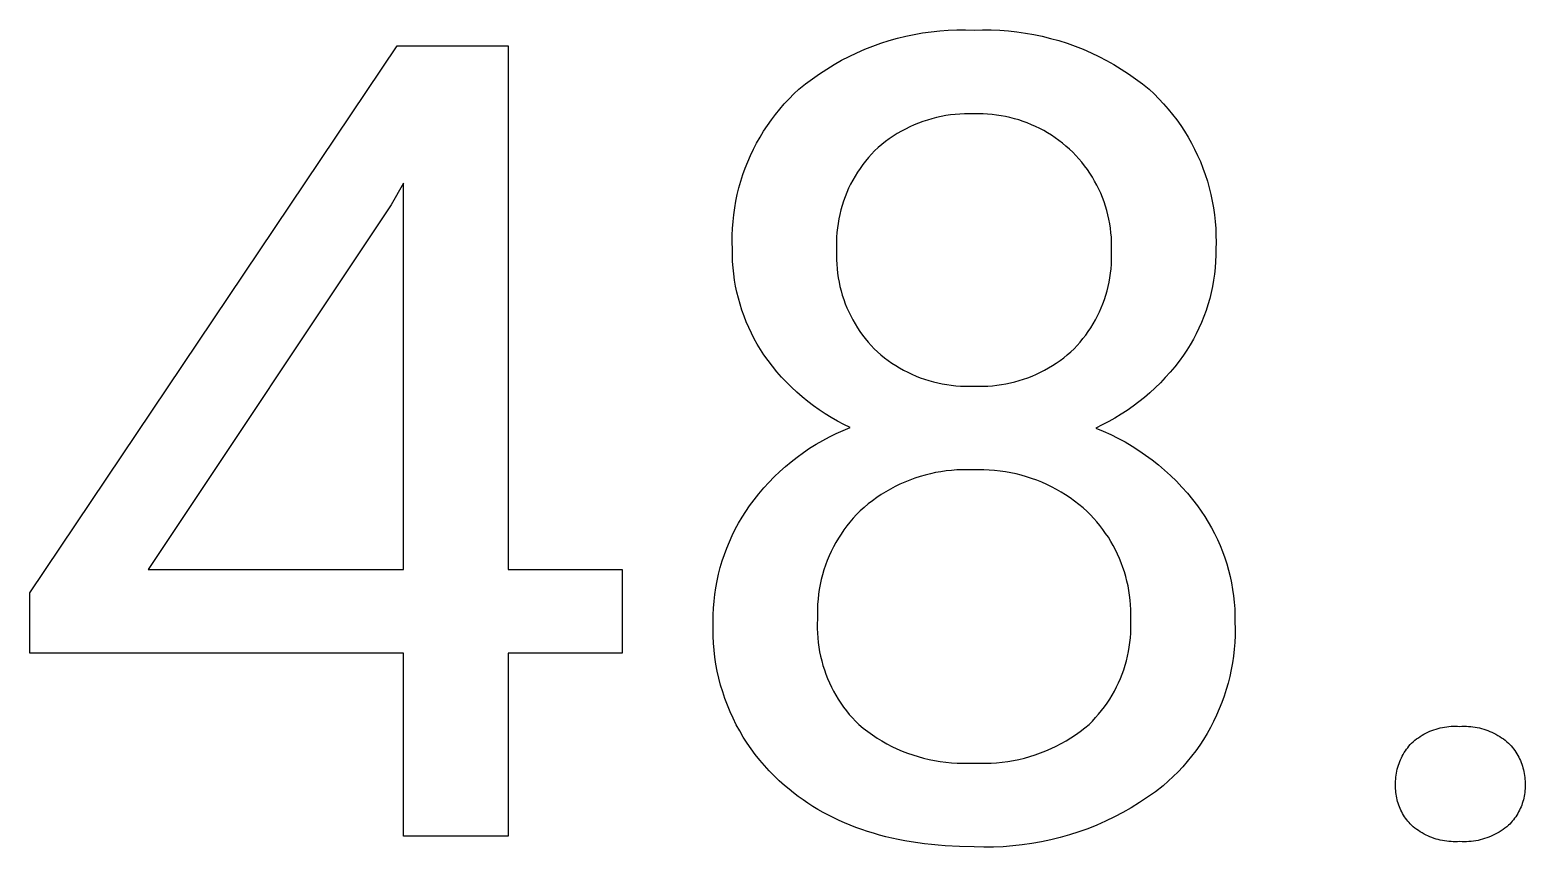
# Model space of a CAD drawing. Header units: millimetres. Extents: x -1480 to 5249, y -840 to 3860.
# Drawn here: x 3545.4 to 3617.6, y -545.5 to -506 of the extents above; entities that cross this region are included whole.
import ezdxf

# ---------------------------------------------------------------- set-up
doc = ezdxf.new("R2010")
doc.units = ezdxf.units.MM
doc.header["$MEASUREMENT"] = 0
doc.layers.add('Domyslna', color=7, linetype='Continuous', true_color=0x000000)

msp = doc.modelspace()

# ---------------------------------------------------------------- linework, layer by layer
at = {"layer": 'Domyslna'}
for p, q in [((3589.782, -506.065), (3590.197, -506.05)), ((3590.197, -506.05), (3590.612, -506.048)), ((3590.612, -506.048), (3591.028, -506.061)), ((3591.028, -506.061), (3591.442, -506.049)), ((3591.442, -506.049), (3591.857, -506.051)), ((3591.857, -506.051), (3592.271, -506.067)), ((3586.139, -506.829), (3586.53, -506.69)), ((3586.53, -506.69), (3586.925, -506.564)), ((3586.925, -506.564), (3587.325, -506.451)), ((3587.325, -506.451), (3587.728, -506.353)), ((3587.728, -506.353), (3588.135, -506.267)), ((3588.135, -506.267), (3588.544, -506.196)), ((3588.544, -506.196), (3588.955, -506.138)), ((3588.955, -506.138), (3589.368, -506.095)), ((3589.368, -506.095), (3589.782, -506.065)), ((3592.271, -506.067), (3592.685, -506.097)), ((3592.685, -506.097), (3593.097, -506.141)), ((3593.097, -506.141), (3593.508, -506.198)), ((3593.508, -506.198), (3593.917, -506.27)), ((3593.917, -506.27), (3594.322, -506.355)), ((3594.322, -506.355), (3594.725, -506.455)), ((3594.725, -506.455), (3595.124, -506.567)), ((3595.124, -506.567), (3595.519, -506.693)), ((3595.519, -506.693), (3595.91, -506.832)), ((3545.441, -533.206), (3563.178, -506.819)), ((3563.178, -506.819), (3568.536, -506.819)), ((3568.536, -506.819), (3568.536, -532.081)), ((3584.628, -507.516), (3584.996, -507.326)), ((3584.996, -507.326), (3585.371, -507.147)), ((3585.371, -507.147), (3585.752, -506.982)), ((3585.752, -506.982), (3586.139, -506.829)), ((3595.91, -506.832), (3596.296, -506.985)), ((3596.296, -506.985), (3596.676, -507.15)), ((3596.676, -507.15), (3597.051, -507.328)), ((3597.051, -507.328), (3597.419, -507.519)), ((3583.223, -508.401), (3583.563, -508.162)), ((3583.563, -508.162), (3583.911, -507.935)), ((3583.911, -507.935), (3584.266, -507.72)), ((3584.266, -507.72), (3584.628, -507.516)), ((3597.419, -507.519), (3597.781, -507.722)), ((3597.781, -507.722), (3598.135, -507.937)), ((3598.135, -507.937), (3598.483, -508.164)), ((3598.483, -508.164), (3598.822, -508.402)), ((3582.327, -509.14), (3582.569, -508.913)), ((3582.569, -508.913), (3582.892, -508.651)), ((3582.892, -508.651), (3583.223, -508.401)), ((3598.822, -508.402), (3599.153, -508.652)), ((3599.153, -508.652), (3599.475, -508.913)), ((3599.475, -508.913), (3599.719, -509.139)), ((3581.649, -509.868), (3581.866, -509.617)), ((3581.866, -509.617), (3582.093, -509.375)), ((3582.093, -509.375), (3582.327, -509.14)), ((3599.719, -509.139), (3599.954, -509.374)), ((3599.954, -509.374), (3600.181, -509.616)), ((3600.181, -509.616), (3600.4, -509.866)), ((3581.047, -510.661), (3581.239, -510.39)), ((3581.239, -510.39), (3581.439, -510.125)), ((3581.439, -510.125), (3581.649, -509.868)), ((3588.992, -510.333), (3588.773, -510.397)), ((3589.214, -510.276), (3588.992, -510.333)), ((3589.437, -510.227), (3589.214, -510.276)), ((3589.662, -510.186), (3589.437, -510.227)), ((3589.888, -510.153), (3589.662, -510.186)), ((3590.115, -510.127), (3589.888, -510.153)), ((3590.342, -510.109), (3590.115, -510.127)), ((3590.571, -510.099), (3590.342, -510.109)), ((3590.799, -510.097), (3590.571, -510.099)), ((3591.028, -510.103), (3590.799, -510.097)), ((3591.246, -510.099), (3591.028, -510.103)), ((3591.465, -510.103), (3591.246, -510.099)), ((3591.683, -510.114), (3591.465, -510.103)), ((3591.901, -510.132), (3591.683, -510.114)), ((3592.118, -510.158), (3591.901, -510.132)), ((3592.334, -510.191), (3592.118, -510.158)), ((3592.549, -510.231), (3592.334, -510.191)), ((3592.762, -510.278), (3592.549, -510.231)), ((3592.974, -510.333), (3592.762, -510.278)), ((3593.184, -510.394), (3592.974, -510.333)), ((3593.391, -510.463), (3593.184, -510.394)), ((3600.4, -509.866), (3600.61, -510.123)), ((3600.61, -510.123), (3600.811, -510.387)), ((3600.811, -510.387), (3601.003, -510.658)), ((3580.693, -511.222), (3580.865, -510.938)), ((3580.865, -510.938), (3581.047, -510.661)), ((3587.318, -511.053), (3587.125, -511.175)), ((3587.516, -510.938), (3587.318, -511.053)), ((3587.717, -510.83), (3587.516, -510.938)), ((3587.922, -510.729), (3587.717, -510.83)), ((3588.13, -510.635), (3587.922, -510.729)), ((3588.342, -510.548), (3588.13, -510.635)), ((3588.556, -510.469), (3588.342, -510.548)), ((3588.773, -510.397), (3588.556, -510.469)), ((3593.596, -510.538), (3593.391, -510.463)), ((3593.799, -510.621), (3593.596, -510.538)), ((3593.999, -510.71), (3593.799, -510.621)), ((3594.195, -510.806), (3593.999, -510.71)), ((3594.388, -510.908), (3594.195, -510.806)), ((3594.578, -511.017), (3594.388, -510.908)), ((3594.764, -511.132), (3594.578, -511.017)), ((3601.003, -510.658), (3601.186, -510.936)), ((3601.186, -510.936), (3601.359, -511.219)), ((3580.234, -512.105), (3580.377, -511.805)), ((3580.377, -511.805), (3580.53, -511.511)), ((3580.53, -511.511), (3580.693, -511.222)), ((3586.397, -511.726), (3586.227, -511.879)), ((3586.572, -511.579), (3586.397, -511.726)), ((3586.751, -511.438), (3586.572, -511.579)), ((3586.936, -511.303), (3586.751, -511.438)), ((3587.125, -511.175), (3586.936, -511.303)), ((3594.946, -511.253), (3594.764, -511.132)), ((3595.123, -511.38), (3594.946, -511.253)), ((3595.297, -511.513), (3595.123, -511.38)), ((3595.466, -511.652), (3595.297, -511.513)), ((3595.63, -511.796), (3595.466, -511.652)), ((3595.789, -511.946), (3595.63, -511.796)), ((3601.359, -511.219), (3601.523, -511.508)), ((3601.523, -511.508), (3601.677, -511.802)), ((3601.677, -511.802), (3601.82, -512.102)), ((3579.979, -512.717), (3580.101, -512.409)), ((3580.101, -512.409), (3580.234, -512.105)), ((3585.65, -512.551), (3585.521, -512.731)), ((3585.786, -512.376), (3585.65, -512.551)), ((3585.927, -512.205), (3585.786, -512.376)), ((3586.074, -512.04), (3585.927, -512.205)), ((3586.227, -511.879), (3586.074, -512.04)), ((3595.942, -512.104), (3595.789, -511.946)), ((3596.089, -512.266), (3595.942, -512.104)), ((3596.231, -512.434), (3596.089, -512.266)), ((3596.367, -512.606), (3596.231, -512.434)), ((3601.82, -512.102), (3601.954, -512.406)), ((3601.954, -512.406), (3602.077, -512.715)), ((3579.766, -513.346), (3579.867, -513.03)), ((3579.867, -513.03), (3579.979, -512.717)), ((3585.281, -513.104), (3585.171, -513.297)), ((3585.398, -512.916), (3585.281, -513.104)), ((3585.521, -512.731), (3585.398, -512.916)), ((3596.497, -512.783), (3596.367, -512.606)), ((3596.62, -512.965), (3596.497, -512.783)), ((3596.738, -513.15), (3596.62, -512.965)), ((3596.848, -513.34), (3596.738, -513.15)), ((3602.077, -512.715), (3602.189, -513.027)), ((3602.189, -513.027), (3602.291, -513.343)), ((3563.477, -513.446), (3562.876, -514.488)), ((3563.477, -532.081), (3563.477, -513.446)), ((3579.527, -514.312), (3579.596, -513.987)), ((3579.596, -513.987), (3579.675, -513.665)), ((3579.675, -513.665), (3579.766, -513.346)), ((3584.882, -513.895), (3584.8, -514.101)), ((3584.972, -513.693), (3584.882, -513.895)), ((3585.068, -513.493), (3584.972, -513.693)), ((3585.171, -513.297), (3585.068, -513.493)), ((3596.953, -513.533), (3596.848, -513.34)), ((3597.05, -513.729), (3596.953, -513.533)), ((3597.141, -513.929), (3597.05, -513.729)), ((3597.225, -514.132), (3597.141, -513.929)), ((3602.291, -513.343), (3602.382, -513.663)), ((3602.382, -513.663), (3602.461, -513.985)), ((3602.461, -513.985), (3602.53, -514.31)), ((3562.876, -514.488), (3551.154, -532.081)), ((3579.423, -514.967), (3579.47, -514.639)), ((3579.47, -514.639), (3579.527, -514.312)), ((3584.657, -514.521), (3584.596, -514.734)), ((3584.725, -514.31), (3584.657, -514.521)), ((3584.8, -514.101), (3584.725, -514.31)), ((3597.302, -514.338), (3597.225, -514.132)), ((3597.372, -514.546), (3597.302, -514.338)), ((3597.435, -514.756), (3597.372, -514.546)), ((3602.53, -514.31), (3602.588, -514.637)), ((3602.588, -514.637), (3602.635, -514.966)), ((3579.364, -515.628), (3579.388, -515.297)), ((3579.388, -515.297), (3579.423, -514.967)), ((3584.459, -515.385), (3584.429, -515.604)), ((3584.497, -515.166), (3584.459, -515.385)), ((3584.543, -514.949), (3584.497, -515.166)), ((3584.596, -514.734), (3584.543, -514.949)), ((3597.49, -514.969), (3597.435, -514.756)), ((3597.538, -515.183), (3597.49, -514.969)), ((3597.578, -515.399), (3597.538, -515.183)), ((3597.612, -515.615), (3597.578, -515.399)), ((3602.635, -514.966), (3602.671, -515.296)), ((3602.671, -515.296), (3602.695, -515.628)), ((3579.349, -516.292), (3579.351, -515.96)), ((3579.351, -515.96), (3579.364, -515.628)), ((3584.39, -516.046), (3584.383, -516.267)), ((3584.406, -515.825), (3584.39, -516.046)), ((3584.429, -515.604), (3584.406, -515.825)), ((3597.637, -515.833), (3597.612, -515.615)), ((3597.656, -516.052), (3597.637, -515.833)), ((3597.666, -516.271), (3597.656, -516.052)), ((3602.695, -515.628), (3602.708, -515.959)), ((3602.708, -515.959), (3602.71, -516.292)), ((3579.359, -516.624), (3579.349, -516.292)), ((3579.36, -516.924), (3579.359, -516.624)), ((3584.383, -516.267), (3584.383, -516.489)), ((3584.383, -516.489), (3584.39, -516.71)), ((3584.39, -516.71), (3584.385, -516.927)), ((3597.665, -516.71), (3597.669, -516.491)), ((3597.67, -516.927), (3597.665, -516.71)), ((3597.669, -516.491), (3597.666, -516.271)), ((3602.7, -516.624), (3602.699, -516.926)), ((3602.71, -516.292), (3602.7, -516.624)), ((3579.371, -517.224), (3579.36, -516.924)), ((3579.392, -517.523), (3579.371, -517.224)), ((3579.423, -517.822), (3579.392, -517.523)), ((3584.385, -516.927), (3584.387, -517.144)), ((3584.387, -517.144), (3584.396, -517.36)), ((3584.396, -517.36), (3584.413, -517.577)), ((3584.413, -517.577), (3584.437, -517.792)), ((3597.619, -517.792), (3597.642, -517.576)), ((3597.642, -517.576), (3597.659, -517.36)), ((3597.659, -517.36), (3597.668, -517.144)), ((3597.668, -517.144), (3597.67, -516.927)), ((3602.667, -517.53), (3602.634, -517.831)), ((3602.688, -517.228), (3602.667, -517.53)), ((3602.699, -516.926), (3602.688, -517.228)), ((3579.464, -518.119), (3579.423, -517.822)), ((3579.515, -518.415), (3579.464, -518.119)), ((3584.437, -517.792), (3584.468, -518.007)), ((3584.468, -518.007), (3584.507, -518.22)), ((3584.507, -518.22), (3584.552, -518.432)), ((3597.503, -518.431), (3597.549, -518.22)), ((3597.549, -518.22), (3597.587, -518.006)), ((3597.587, -518.006), (3597.619, -517.792)), ((3602.592, -518.13), (3602.539, -518.428)), ((3602.634, -517.831), (3602.592, -518.13)), ((3579.577, -518.709), (3579.515, -518.415)), ((3579.648, -519), (3579.577, -518.709)), ((3579.729, -519.289), (3579.648, -519)), ((3584.552, -518.432), (3584.605, -518.642)), ((3584.605, -518.642), (3584.665, -518.85)), ((3584.665, -518.85), (3584.733, -519.056)), ((3584.733, -519.056), (3584.807, -519.26)), ((3597.249, -519.26), (3597.323, -519.056)), ((3597.323, -519.056), (3597.39, -518.85)), ((3597.39, -518.85), (3597.45, -518.642)), ((3597.45, -518.642), (3597.503, -518.431)), ((3602.403, -519.017), (3602.32, -519.308)), ((3602.476, -518.724), (3602.403, -519.017)), ((3602.539, -518.428), (3602.476, -518.724)), ((3579.82, -519.575), (3579.729, -519.289)), ((3579.92, -519.858), (3579.82, -519.575)), ((3584.807, -519.26), (3584.888, -519.461)), ((3584.888, -519.461), (3584.976, -519.659)), ((3584.976, -519.659), (3585.07, -519.854)), ((3596.986, -519.854), (3597.08, -519.659)), ((3597.08, -519.659), (3597.168, -519.461)), ((3597.168, -519.461), (3597.249, -519.26)), ((3602.226, -519.596), (3602.123, -519.88)), ((3602.32, -519.308), (3602.226, -519.596)), ((3580.03, -520.138), (3579.92, -519.858)), ((3580.149, -520.413), (3580.03, -520.138)), ((3580.278, -520.684), (3580.149, -520.413)), ((3585.07, -519.854), (3585.171, -520.046)), ((3585.171, -520.046), (3585.279, -520.234)), ((3585.279, -520.234), (3585.392, -520.419)), ((3585.392, -520.419), (3585.512, -520.599)), ((3596.544, -520.599), (3596.664, -520.419)), ((3596.664, -520.419), (3596.778, -520.234)), ((3596.778, -520.234), (3596.885, -520.046)), ((3596.885, -520.046), (3596.986, -519.854)), ((3601.887, -520.437), (3601.755, -520.709)), ((3602.01, -520.161), (3601.887, -520.437)), ((3602.123, -519.88), (3602.01, -520.161)), ((3580.415, -520.951), (3580.278, -520.684)), ((3580.562, -521.213), (3580.415, -520.951)), ((3580.717, -521.47), (3580.562, -521.213)), ((3585.512, -520.599), (3585.639, -520.776)), ((3585.639, -520.776), (3585.771, -520.948)), ((3585.771, -520.948), (3585.908, -521.115)), ((3585.908, -521.115), (3586.052, -521.278)), ((3596.005, -521.278), (3596.148, -521.115)), ((3596.148, -521.115), (3596.286, -520.948)), ((3596.286, -520.948), (3596.418, -520.776)), ((3596.418, -520.776), (3596.544, -520.599)), ((3601.614, -520.977), (3601.463, -521.239)), ((3601.755, -520.709), (3601.614, -520.977)), ((3580.881, -521.721), (3580.717, -521.47)), ((3581.081, -522.002), (3580.881, -521.721)), ((3586.052, -521.278), (3586.201, -521.435)), ((3586.201, -521.435), (3586.363, -521.585)), ((3586.363, -521.585), (3586.53, -521.729)), ((3586.53, -521.729), (3586.702, -521.868)), ((3586.702, -521.868), (3586.878, -522)), ((3595.179, -522), (3595.356, -521.868)), ((3595.356, -521.868), (3595.527, -521.729)), ((3595.527, -521.729), (3595.694, -521.585)), ((3595.694, -521.585), (3595.856, -521.435)), ((3595.856, -521.435), (3596.005, -521.278)), ((3601.135, -521.747), (3600.93, -522.028)), ((3601.303, -521.496), (3601.135, -521.747)), ((3601.463, -521.239), (3601.303, -521.496)), ((3581.29, -522.276), (3581.081, -522.002)), ((3581.509, -522.542), (3581.29, -522.276)), ((3581.735, -522.801), (3581.509, -522.542)), ((3586.878, -522), (3587.059, -522.127)), ((3587.059, -522.127), (3587.244, -522.247)), ((3587.244, -522.247), (3587.433, -522.361)), ((3587.433, -522.361), (3587.626, -522.469)), ((3587.626, -522.469), (3587.822, -522.57)), ((3587.822, -522.57), (3588.022, -522.665)), ((3588.022, -522.665), (3588.224, -522.752)), ((3593.834, -522.752), (3594.036, -522.665)), ((3594.036, -522.665), (3594.236, -522.57)), ((3594.236, -522.57), (3594.432, -522.469)), ((3594.432, -522.469), (3594.625, -522.362)), ((3594.625, -522.362), (3594.813, -522.247)), ((3594.813, -522.247), (3594.998, -522.127)), ((3594.998, -522.127), (3595.179, -522)), ((3600.492, -522.568), (3600.261, -522.827)), ((3600.716, -522.302), (3600.492, -522.568)), ((3600.93, -522.028), (3600.716, -522.302)), ((3581.971, -523.053), (3581.735, -522.801)), ((3582.215, -523.296), (3581.971, -523.053)), ((3582.467, -523.531), (3582.215, -523.296)), ((3588.224, -522.752), (3588.43, -522.833)), ((3588.43, -522.833), (3588.638, -522.907)), ((3588.638, -522.907), (3588.848, -522.973)), ((3588.848, -522.973), (3589.061, -523.033)), ((3589.061, -523.033), (3589.275, -523.085)), ((3589.275, -523.085), (3589.492, -523.13)), ((3589.492, -523.13), (3589.709, -523.168)), ((3589.709, -523.168), (3589.928, -523.198)), ((3589.928, -523.198), (3590.147, -523.221)), ((3590.147, -523.221), (3590.368, -523.237)), ((3590.368, -523.237), (3590.588, -523.245)), ((3590.588, -523.245), (3590.809, -523.246)), ((3590.809, -523.246), (3591.03, -523.239)), ((3591.03, -523.239), (3591.25, -523.246)), ((3591.25, -523.246), (3591.471, -523.245)), ((3591.471, -523.245), (3591.691, -523.237)), ((3591.691, -523.237), (3591.912, -523.222)), ((3591.912, -523.222), (3592.131, -523.199)), ((3592.131, -523.199), (3592.35, -523.168)), ((3592.35, -523.168), (3592.567, -523.13)), ((3592.567, -523.13), (3592.783, -523.085)), ((3592.783, -523.085), (3592.997, -523.033)), ((3592.997, -523.033), (3593.21, -522.974)), ((3593.21, -522.974), (3593.42, -522.907)), ((3593.42, -522.907), (3593.628, -522.833)), ((3593.628, -522.833), (3593.834, -522.752)), ((3599.772, -523.322), (3599.516, -523.557)), ((3600.021, -523.079), (3599.772, -523.322)), ((3600.261, -522.827), (3600.021, -523.079)), ((3582.726, -523.757), (3582.467, -523.531)), ((3582.993, -523.975), (3582.726, -523.757)), ((3583.267, -524.184), (3582.993, -523.975)), ((3598.981, -524.001), (3598.703, -524.21)), ((3599.252, -523.784), (3598.981, -524.001)), ((3599.516, -523.557), (3599.252, -523.784)), ((3583.548, -524.383), (3583.267, -524.184)), ((3583.836, -524.573), (3583.548, -524.383)), ((3584.129, -524.753), (3583.836, -524.573)), ((3584.429, -524.923), (3584.129, -524.753)), ((3597.83, -524.779), (3597.527, -524.95)), ((3598.127, -524.599), (3597.83, -524.779)), ((3598.418, -524.409), (3598.127, -524.599)), ((3598.703, -524.21), (3598.418, -524.409)), ((3584.041, -525.686), (3584.37, -525.524)), ((3584.37, -525.524), (3584.705, -525.372)), ((3584.734, -525.083), (3584.429, -524.923)), ((3584.705, -525.372), (3585.044, -525.232)), ((3585.044, -525.232), (3584.734, -525.083)), ((3597.218, -525.11), (3596.905, -525.26)), ((3596.905, -525.26), (3597.266, -525.41)), ((3597.527, -524.95), (3597.218, -525.11)), ((3597.266, -525.41), (3597.623, -525.572)), ((3582.785, -526.445), (3583.089, -526.239)), ((3583.089, -526.239), (3583.4, -526.044)), ((3583.4, -526.044), (3583.718, -525.86)), ((3583.718, -525.86), (3584.041, -525.686)), ((3597.623, -525.572), (3597.973, -525.747)), ((3597.973, -525.747), (3598.317, -525.933)), ((3598.317, -525.933), (3598.654, -526.132)), ((3598.654, -526.132), (3598.985, -526.342)), ((3581.917, -527.122), (3582.198, -526.886)), ((3582.198, -526.886), (3582.488, -526.661)), ((3582.488, -526.661), (3582.785, -526.445)), ((3598.985, -526.342), (3599.308, -526.563)), ((3599.308, -526.563), (3599.622, -526.796)), ((3599.622, -526.796), (3599.929, -527.039)), ((3581.121, -527.883), (3581.378, -527.62)), ((3581.378, -527.62), (3581.643, -527.366)), ((3581.643, -527.366), (3581.917, -527.122)), ((3588.17, -527.682), (3587.927, -527.771)), ((3588.417, -527.602), (3588.17, -527.682)), ((3588.666, -527.53), (3588.417, -527.602)), ((3588.917, -527.467), (3588.666, -527.53)), ((3589.17, -527.413), (3588.917, -527.467)), ((3589.425, -527.368), (3589.17, -527.413)), ((3589.682, -527.331), (3589.425, -527.368)), ((3589.939, -527.303), (3589.682, -527.331)), ((3590.198, -527.284), (3589.939, -527.303)), ((3590.456, -527.274), (3590.198, -527.284)), ((3590.715, -527.273), (3590.456, -527.274)), ((3590.974, -527.281), (3590.715, -527.273)), ((3591.236, -527.274), (3590.974, -527.281)), ((3591.498, -527.276), (3591.236, -527.274)), ((3591.759, -527.287), (3591.498, -527.276)), ((3592.02, -527.307), (3591.759, -527.287)), ((3592.28, -527.336), (3592.02, -527.307)), ((3592.539, -527.374), (3592.28, -527.336)), ((3592.796, -527.42), (3592.539, -527.374)), ((3593.052, -527.476), (3592.796, -527.42)), ((3593.306, -527.54), (3593.052, -527.476)), ((3593.557, -527.612), (3593.306, -527.54)), ((3593.806, -527.693), (3593.557, -527.612)), ((3594.052, -527.783), (3593.806, -527.693)), ((3599.929, -527.039), (3600.227, -527.293)), ((3600.227, -527.293), (3600.516, -527.557)), ((3600.516, -527.557), (3600.796, -527.831)), ((3580.407, -528.721), (3580.636, -528.433)), ((3580.636, -528.433), (3580.874, -528.154)), ((3580.874, -528.154), (3581.121, -527.883)), ((3586.763, -528.336), (3586.543, -528.472)), ((3586.988, -528.207), (3586.763, -528.336)), ((3587.217, -528.086), (3586.988, -528.207)), ((3587.45, -527.972), (3587.217, -528.086)), ((3587.687, -527.867), (3587.45, -527.972)), ((3587.927, -527.771), (3587.687, -527.867)), ((3594.294, -527.881), (3594.052, -527.783)), ((3594.533, -527.987), (3594.294, -527.881)), ((3594.769, -528.102), (3594.533, -527.987)), ((3595, -528.224), (3594.769, -528.102)), ((3595.227, -528.354), (3595, -528.224)), ((3595.449, -528.492), (3595.227, -528.354)), ((3600.796, -527.831), (3601.066, -528.114)), ((3601.066, -528.114), (3601.326, -528.406)), ((3601.326, -528.406), (3601.576, -528.708)), ((3580.002, -529.289), (3580.189, -529.016)), ((3580.189, -529.016), (3580.407, -528.721)), ((3585.714, -529.092), (3585.52, -529.264)), ((3585.913, -528.927), (3585.714, -529.092)), ((3586.118, -528.768), (3585.913, -528.927)), ((3586.328, -528.616), (3586.118, -528.768)), ((3586.543, -528.472), (3586.328, -528.616)), ((3595.667, -528.637), (3595.449, -528.492)), ((3595.879, -528.79), (3595.667, -528.637)), ((3596.086, -528.95), (3595.879, -528.79)), ((3596.288, -529.116), (3596.086, -528.95)), ((3596.484, -529.29), (3596.288, -529.116)), ((3601.576, -528.708), (3601.815, -529.018)), ((3601.815, -529.018), (3601.998, -529.274)), ((3579.5, -530.147), (3579.657, -529.855)), ((3579.657, -529.855), (3579.824, -529.569)), ((3579.824, -529.569), (3580.002, -529.289)), ((3585.034, -529.797), (3584.884, -529.986)), ((3585.19, -529.614), (3585.034, -529.797)), ((3585.352, -529.436), (3585.19, -529.614)), ((3585.52, -529.264), (3585.352, -529.436)), ((3596.648, -529.453), (3596.484, -529.29)), ((3596.806, -529.621), (3596.648, -529.453)), ((3596.959, -529.794), (3596.806, -529.621)), ((3597.106, -529.972), (3596.959, -529.794)), ((3601.998, -529.274), (3602.172, -529.537)), ((3602.172, -529.537), (3602.337, -529.805)), ((3602.337, -529.805), (3602.493, -530.079)), ((3579.216, -530.745), (3579.352, -530.443)), ((3579.352, -530.443), (3579.5, -530.147)), ((3584.477, -530.581), (3584.355, -530.789)), ((3584.606, -530.378), (3584.477, -530.581)), ((3584.742, -530.18), (3584.606, -530.378)), ((3584.884, -529.986), (3584.742, -530.18)), ((3597.247, -530.155), (3597.106, -529.972)), ((3597.381, -530.343), (3597.247, -530.155)), ((3597.51, -530.535), (3597.381, -530.343)), ((3597.631, -530.732), (3597.51, -530.535)), ((3602.493, -530.079), (3602.639, -530.358)), ((3602.639, -530.358), (3602.776, -530.642)), ((3578.974, -531.362), (3579.09, -531.052)), ((3579.09, -531.052), (3579.216, -530.745)), ((3584.133, -531.216), (3584.033, -531.435)), ((3584.24, -531), (3584.133, -531.216)), ((3584.355, -530.789), (3584.24, -531)), ((3597.746, -530.932), (3597.631, -530.732)), ((3597.854, -531.136), (3597.746, -530.932)), ((3597.955, -531.344), (3597.854, -531.136)), ((3602.776, -530.642), (3602.903, -530.93)), ((3602.903, -530.93), (3603.02, -531.223)), ((3603.02, -531.223), (3603.127, -531.519)), ((3578.694, -532.316), (3578.776, -531.995)), ((3578.776, -531.995), (3578.87, -531.677)), ((3578.87, -531.677), (3578.974, -531.362)), ((3583.857, -531.883), (3583.781, -532.111)), ((3583.941, -531.657), (3583.857, -531.883)), ((3584.033, -531.435), (3583.941, -531.657)), ((3598.049, -531.555), (3597.955, -531.344)), ((3598.136, -531.769), (3598.049, -531.555)), ((3598.216, -531.986), (3598.136, -531.769)), ((3598.288, -532.205), (3598.216, -531.986)), ((3603.127, -531.519), (3603.224, -531.819)), ((3603.224, -531.819), (3603.311, -532.122)), ((3551.154, -532.081), (3563.477, -532.081)), ((3568.536, -532.081), (3574.034, -532.081)), ((3574.034, -532.081), (3574.034, -536.123)), ((3578.563, -532.965), (3578.623, -532.639)), ((3578.623, -532.639), (3578.694, -532.316)), ((3583.652, -532.575), (3583.6, -532.809)), ((3583.712, -532.342), (3583.652, -532.575)), ((3583.781, -532.111), (3583.712, -532.342)), ((3598.353, -532.427), (3598.288, -532.205)), ((3598.41, -532.651), (3598.353, -532.427)), ((3598.46, -532.877), (3598.41, -532.651)), ((3603.311, -532.122), (3603.387, -532.427)), ((3603.387, -532.427), (3603.453, -532.735)), ((3603.453, -532.735), (3603.508, -533.046)), ((3545.441, -536.123), (3545.441, -533.206)), ((3578.477, -533.622), (3578.514, -533.293)), ((3578.514, -533.293), (3578.563, -532.965)), ((3583.52, -533.284), (3583.493, -533.523)), ((3583.556, -533.046), (3583.52, -533.284)), ((3583.6, -532.809), (3583.556, -533.046)), ((3598.502, -533.104), (3598.46, -532.877)), ((3598.537, -533.332), (3598.502, -533.104)), ((3598.563, -533.562), (3598.537, -533.332)), ((3603.508, -533.046), (3603.552, -533.358)), ((3603.552, -533.358), (3603.586, -533.671)), ((3578.438, -534.283), (3578.452, -533.952)), ((3578.452, -533.952), (3578.477, -533.622)), ((3583.463, -534.003), (3583.461, -534.244)), ((3583.474, -533.763), (3583.463, -534.003)), ((3583.493, -533.523), (3583.474, -533.763)), ((3598.582, -533.792), (3598.563, -533.562)), ((3598.594, -534.023), (3598.582, -533.792)), ((3598.597, -534.254), (3598.594, -534.023)), ((3603.586, -533.671), (3603.61, -533.985)), ((3603.61, -533.985), (3603.622, -534.3)), ((3578.428, -534.958), (3578.435, -534.615)), ((3578.435, -534.615), (3578.438, -534.283)), ((3583.466, -534.485), (3583.458, -534.71)), ((3583.458, -534.71), (3583.458, -534.935)), ((3583.458, -534.935), (3583.465, -535.161)), ((3583.461, -534.244), (3583.466, -534.485)), ((3598.592, -535.16), (3598.6, -534.935)), ((3598.593, -534.485), (3598.597, -534.254)), ((3598.6, -534.71), (3598.593, -534.485)), ((3598.6, -534.935), (3598.6, -534.71)), ((3603.622, -534.3), (3603.624, -534.615)), ((3603.624, -534.615), (3603.632, -534.946)), ((3578.432, -535.3), (3578.428, -534.958)), ((3578.448, -535.643), (3578.432, -535.3)), ((3578.476, -535.984), (3578.448, -535.643)), ((3583.465, -535.161), (3583.48, -535.386)), ((3583.48, -535.386), (3583.503, -535.61)), ((3583.503, -535.61), (3583.533, -535.834)), ((3598.522, -535.832), (3598.553, -535.609)), ((3598.553, -535.609), (3598.576, -535.385)), ((3598.576, -535.385), (3598.592, -535.16)), ((3603.615, -535.608), (3603.589, -535.938)), ((3603.629, -535.277), (3603.615, -535.608)), ((3603.632, -534.946), (3603.629, -535.277)), ((3563.477, -536.123), (3545.441, -536.123)), ((3563.477, -544.964), (3563.477, -536.123)), ((3574.034, -536.123), (3568.536, -536.123)), ((3568.536, -536.123), (3568.536, -544.964)), ((3578.515, -536.325), (3578.476, -535.984)), ((3578.567, -536.664), (3578.515, -536.325)), ((3583.533, -535.834), (3583.571, -536.056)), ((3583.571, -536.056), (3583.617, -536.277)), ((3583.617, -536.277), (3583.67, -536.496)), ((3598.383, -536.493), (3598.437, -536.274)), ((3598.437, -536.274), (3598.483, -536.053)), ((3598.483, -536.053), (3598.522, -535.832)), ((3603.553, -536.267), (3603.505, -536.595)), ((3603.589, -535.938), (3603.553, -536.267)), ((3578.63, -537.001), (3578.567, -536.664)), ((3578.705, -537.335), (3578.63, -537.001)), ((3583.67, -536.496), (3583.73, -536.713)), ((3583.73, -536.713), (3583.798, -536.928)), ((3583.798, -536.928), (3583.874, -537.141)), ((3598.178, -537.136), (3598.254, -536.924)), ((3598.254, -536.924), (3598.322, -536.709)), ((3598.322, -536.709), (3598.383, -536.493)), ((3603.447, -536.921), (3603.377, -537.245)), ((3603.505, -536.595), (3603.447, -536.921)), ((3578.792, -537.667), (3578.705, -537.335)), ((3578.889, -537.996), (3578.792, -537.667)), ((3583.874, -537.141), (3583.956, -537.351)), ((3583.956, -537.351), (3584.045, -537.558)), ((3584.045, -537.558), (3584.142, -537.762)), ((3584.142, -537.762), (3584.246, -537.962)), ((3597.803, -537.955), (3597.907, -537.755)), ((3597.907, -537.755), (3598.005, -537.552)), ((3598.005, -537.552), (3598.095, -537.345)), ((3598.095, -537.345), (3598.178, -537.136)), ((3603.297, -537.566), (3603.206, -537.885)), ((3603.377, -537.245), (3603.297, -537.566)), ((3578.999, -538.321), (3578.889, -537.996)), ((3579.119, -538.642), (3578.999, -538.321)), ((3584.246, -537.962), (3584.356, -538.159)), ((3584.356, -538.159), (3584.473, -538.351)), ((3584.473, -538.351), (3584.596, -538.54)), ((3584.596, -538.54), (3584.726, -538.725)), ((3597.321, -538.715), (3597.451, -538.531)), ((3597.451, -538.531), (3597.575, -538.343)), ((3597.575, -538.343), (3597.693, -538.151)), ((3597.693, -538.151), (3597.803, -537.955)), ((3602.992, -538.512), (3602.869, -538.819)), ((3603.104, -538.2), (3602.992, -538.512)), ((3603.206, -537.885), (3603.104, -538.2)), ((3579.251, -538.958), (3579.119, -538.642)), ((3579.393, -539.27), (3579.251, -538.958)), ((3579.546, -539.577), (3579.393, -539.27)), ((3584.726, -538.725), (3584.862, -538.904)), ((3584.862, -538.904), (3585.004, -539.08)), ((3585.004, -539.08), (3585.152, -539.25)), ((3585.152, -539.25), (3585.306, -539.415)), ((3596.739, -539.402), (3596.894, -539.238)), ((3596.894, -539.238), (3597.042, -539.068)), ((3597.042, -539.068), (3597.185, -538.894)), ((3597.185, -538.894), (3597.321, -538.715)), ((3602.736, -539.123), (3602.593, -539.421)), ((3602.869, -538.819), (3602.736, -539.123)), ((3579.71, -539.878), (3579.546, -539.577)), ((3579.884, -540.174), (3579.71, -539.878)), ((3585.306, -539.415), (3585.465, -539.574)), ((3585.465, -539.574), (3585.676, -539.747)), ((3585.676, -539.747), (3585.894, -539.913)), ((3585.894, -539.913), (3586.116, -540.071)), ((3595.931, -540.059), (3596.153, -539.9)), ((3596.153, -539.9), (3596.369, -539.734)), ((3596.369, -539.734), (3596.58, -539.561)), ((3596.58, -539.561), (3596.739, -539.402)), ((3602.44, -539.715), (3602.277, -540.003)), ((3602.593, -539.421), (3602.44, -539.715)), ((3612.75, -540.036), (3612.843, -539.987)), ((3612.843, -539.987), (3612.938, -539.94)), ((3612.938, -539.94), (3613.034, -539.897)), ((3613.034, -539.897), (3613.132, -539.857)), ((3613.132, -539.857), (3613.231, -539.821)), ((3613.231, -539.821), (3613.331, -539.788)), ((3613.331, -539.788), (3613.433, -539.759)), ((3613.433, -539.759), (3613.535, -539.733)), ((3613.535, -539.733), (3613.638, -539.71)), ((3613.638, -539.71), (3613.742, -539.691)), ((3613.742, -539.691), (3613.846, -539.676)), ((3613.846, -539.676), (3613.951, -539.664)), ((3613.951, -539.664), (3614.056, -539.656)), ((3614.056, -539.656), (3614.162, -539.651)), ((3614.162, -539.651), (3614.267, -539.65)), ((3614.267, -539.65), (3614.373, -539.653)), ((3614.373, -539.653), (3614.478, -539.659)), ((3614.478, -539.659), (3614.585, -539.653)), ((3614.585, -539.653), (3614.691, -539.651)), ((3614.691, -539.651), (3614.797, -539.652)), ((3614.797, -539.652), (3614.904, -539.657)), ((3614.904, -539.657), (3615.01, -539.666)), ((3615.01, -539.666), (3615.116, -539.678)), ((3615.116, -539.678), (3615.221, -539.693)), ((3615.221, -539.693), (3615.326, -539.712)), ((3615.326, -539.712), (3615.43, -539.735)), ((3615.43, -539.735), (3615.533, -539.761)), ((3615.533, -539.761), (3615.636, -539.79)), ((3615.636, -539.79), (3615.737, -539.823)), ((3615.737, -539.823), (3615.837, -539.86)), ((3615.837, -539.86), (3615.936, -539.899)), ((3615.936, -539.899), (3616.033, -539.942)), ((3616.033, -539.942), (3616.129, -539.989)), ((3616.129, -539.989), (3616.224, -540.038)), ((3580.068, -540.463), (3579.884, -540.174)), ((3580.262, -540.746), (3580.068, -540.463)), ((3586.116, -540.071), (3586.344, -540.221)), ((3586.344, -540.221), (3586.578, -540.363)), ((3586.578, -540.363), (3586.816, -540.497)), ((3586.816, -540.497), (3587.058, -540.622)), ((3587.058, -540.622), (3587.305, -540.739)), ((3594.745, -540.731), (3594.991, -540.613)), ((3594.991, -540.613), (3595.233, -540.487)), ((3595.233, -540.487), (3595.471, -540.352)), ((3595.471, -540.352), (3595.703, -540.209)), ((3595.703, -540.209), (3595.931, -540.059)), ((3601.923, -540.563), (3601.732, -540.834)), ((3602.105, -540.286), (3601.923, -540.563)), ((3602.277, -540.003), (3602.105, -540.286)), ((3611.906, -540.766), (3611.964, -540.688)), ((3611.964, -540.688), (3612.024, -540.613)), ((3612.024, -540.613), (3612.087, -540.539)), ((3612.087, -540.539), (3612.153, -540.468)), ((3612.153, -540.468), (3612.231, -540.398)), ((3612.231, -540.398), (3612.312, -540.33)), ((3612.312, -540.33), (3612.396, -540.266)), ((3612.396, -540.266), (3612.481, -540.204)), ((3612.481, -540.204), (3612.569, -540.145)), ((3612.569, -540.145), (3612.658, -540.089)), ((3612.658, -540.089), (3612.75, -540.036)), ((3616.224, -540.038), (3616.316, -540.091)), ((3616.316, -540.091), (3616.407, -540.146)), ((3616.407, -540.146), (3616.496, -540.205)), ((3616.496, -540.205), (3616.583, -540.267)), ((3616.583, -540.267), (3616.668, -540.331)), ((3616.668, -540.331), (3616.75, -540.398)), ((3616.75, -540.398), (3616.83, -540.468)), ((3616.83, -540.468), (3616.895, -540.536)), ((3616.895, -540.536), (3616.957, -540.605)), ((3616.957, -540.605), (3617.017, -540.676)), ((3617.017, -540.676), (3617.074, -540.749)), ((3580.466, -541.021), (3580.262, -540.746)), ((3580.679, -541.29), (3580.466, -541.021)), ((3580.901, -541.551), (3580.679, -541.29)), ((3587.305, -540.739), (3587.555, -540.848)), ((3587.555, -540.848), (3587.81, -540.948)), ((3587.81, -540.948), (3588.067, -541.038)), ((3588.067, -541.038), (3588.328, -541.12)), ((3588.328, -541.12), (3588.591, -541.193)), ((3588.591, -541.193), (3588.857, -541.256)), ((3588.857, -541.256), (3589.124, -541.311)), ((3589.124, -541.311), (3589.394, -541.356)), ((3589.394, -541.356), (3589.664, -541.391)), ((3589.664, -541.391), (3589.936, -541.417)), ((3589.936, -541.417), (3590.209, -541.434)), ((3590.209, -541.434), (3590.482, -541.441)), ((3590.755, -541.439), (3591.028, -541.428)), ((3591.028, -541.428), (3591.3, -541.439)), ((3591.573, -541.44), (3591.846, -541.432)), ((3591.846, -541.432), (3592.118, -541.415)), ((3592.118, -541.415), (3592.39, -541.388)), ((3592.39, -541.388), (3592.66, -541.352)), ((3592.66, -541.352), (3592.929, -541.306)), ((3592.929, -541.306), (3593.196, -541.251)), ((3593.196, -541.251), (3593.461, -541.187)), ((3593.461, -541.187), (3593.724, -541.114)), ((3593.724, -541.114), (3593.984, -541.031)), ((3593.984, -541.031), (3594.241, -540.94)), ((3594.241, -540.94), (3594.495, -540.84)), ((3594.495, -540.84), (3594.745, -540.731)), ((3601.323, -541.355), (3601.106, -541.605)), ((3601.532, -541.098), (3601.323, -541.355)), ((3601.732, -540.834), (3601.532, -541.098)), ((3611.546, -541.447), (3611.581, -541.356)), ((3611.581, -541.356), (3611.618, -541.267)), ((3611.618, -541.267), (3611.659, -541.18)), ((3611.659, -541.18), (3611.703, -541.094)), ((3611.703, -541.094), (3611.749, -541.009)), ((3611.749, -541.009), (3611.799, -540.926)), ((3611.799, -540.926), (3611.851, -540.845)), ((3611.851, -540.845), (3611.906, -540.766)), ((3617.074, -540.749), (3617.129, -540.825)), ((3617.129, -540.825), (3617.182, -540.902)), ((3617.182, -540.902), (3617.231, -540.98)), ((3617.231, -540.98), (3617.278, -541.061)), ((3617.278, -541.061), (3617.323, -541.143)), ((3617.323, -541.143), (3617.364, -541.226)), ((3617.364, -541.226), (3617.403, -541.311)), ((3617.403, -541.311), (3617.438, -541.397)), ((3617.438, -541.397), (3617.471, -541.484)), ((3581.132, -541.804), (3580.901, -541.551)), ((3581.372, -542.049), (3581.132, -541.804)), ((3581.62, -542.285), (3581.372, -542.049)), ((3590.482, -541.441), (3590.755, -541.439)), ((3591.3, -541.439), (3591.573, -541.44)), ((3600.646, -542.082), (3600.405, -542.308)), ((3600.88, -541.847), (3600.646, -542.082)), ((3601.106, -541.605), (3600.88, -541.847)), ((3611.384, -542.2), (3611.393, -542.104)), ((3611.393, -542.104), (3611.405, -542.008)), ((3611.405, -542.008), (3611.421, -541.912)), ((3611.421, -541.912), (3611.439, -541.818)), ((3611.439, -541.818), (3611.461, -541.723)), ((3611.461, -541.723), (3611.486, -541.63)), ((3611.486, -541.63), (3611.515, -541.538)), ((3611.515, -541.538), (3611.546, -541.447)), ((3617.471, -541.484), (3617.501, -541.572)), ((3617.501, -541.572), (3617.528, -541.661)), ((3617.528, -541.661), (3617.552, -541.751)), ((3617.552, -541.751), (3617.573, -541.842)), ((3617.573, -541.842), (3617.59, -541.933)), ((3617.59, -541.933), (3617.605, -542.025)), ((3617.605, -542.025), (3617.617, -542.118)), ((3617.617, -542.118), (3617.625, -542.21)), ((3581.877, -542.513), (3581.62, -542.285)), ((3582.094, -542.695), (3581.877, -542.513)), ((3582.316, -542.871), (3582.094, -542.695)), ((3582.542, -543.041), (3582.316, -542.871)), ((3599.786, -542.811), (3599.406, -543.082)), ((3600.156, -542.527), (3599.786, -542.811)), ((3600.405, -542.308), (3600.156, -542.527)), ((3611.377, -542.393), (3611.379, -542.296)), ((3611.378, -542.489), (3611.377, -542.393)), ((3611.377, -542.579), (3611.378, -542.489)), ((3611.38, -542.669), (3611.377, -542.579)), ((3611.379, -542.296), (3611.384, -542.2)), ((3611.385, -542.758), (3611.38, -542.669)), ((3611.393, -542.847), (3611.385, -542.758)), ((3611.404, -542.936), (3611.393, -542.847)), ((3617.615, -542.849), (3617.603, -542.939)), ((3617.624, -542.76), (3617.615, -542.849)), ((3617.629, -542.67), (3617.624, -542.76)), ((3617.625, -542.21), (3617.63, -542.303)), ((3617.632, -542.58), (3617.629, -542.67)), ((3617.63, -542.303), (3617.632, -542.396)), ((3617.632, -542.396), (3617.631, -542.489)), ((3617.631, -542.489), (3617.632, -542.58)), ((3582.772, -543.206), (3582.542, -543.041)), ((3583.007, -543.365), (3582.772, -543.206)), ((3583.247, -543.518), (3583.007, -543.365)), ((3583.491, -543.665), (3583.247, -543.518)), ((3598.619, -543.585), (3598.214, -543.815)), ((3599.017, -543.34), (3598.619, -543.585)), ((3599.406, -543.082), (3599.017, -543.34)), ((3611.419, -543.025), (3611.404, -542.936)), ((3611.436, -543.113), (3611.419, -543.025)), ((3611.456, -543.2), (3611.436, -543.113)), ((3611.479, -543.286), (3611.456, -543.2)), ((3611.505, -543.372), (3611.479, -543.286)), ((3611.534, -543.457), (3611.505, -543.372)), ((3611.566, -543.541), (3611.534, -543.457)), ((3611.6, -543.624), (3611.566, -543.541)), ((3617.435, -543.546), (3617.399, -543.628)), ((3617.468, -543.462), (3617.435, -543.546)), ((3617.498, -543.377), (3617.468, -543.462)), ((3617.525, -543.291), (3617.498, -543.377)), ((3617.549, -543.204), (3617.525, -543.291)), ((3617.57, -543.116), (3617.549, -543.204)), ((3617.588, -543.028), (3617.57, -543.116)), ((3617.603, -542.939), (3617.588, -543.028)), ((3583.739, -543.807), (3583.491, -543.665)), ((3583.992, -543.942), (3583.739, -543.807)), ((3584.249, -544.072), (3583.992, -543.942)), ((3584.511, -544.196), (3584.249, -544.072)), ((3584.777, -544.315), (3584.511, -544.196)), ((3585.047, -544.427), (3584.777, -544.315)), ((3597.38, -544.235), (3596.953, -544.423)), ((3597.801, -544.032), (3597.38, -544.235)), ((3598.214, -543.815), (3597.801, -544.032)), ((3611.638, -543.705), (3611.6, -543.624)), ((3611.678, -543.785), (3611.638, -543.705)), ((3611.721, -543.864), (3611.678, -543.785)), ((3611.766, -543.941), (3611.721, -543.864)), ((3611.814, -544.017), (3611.766, -543.941)), ((3611.864, -544.091), (3611.814, -544.017)), ((3611.917, -544.163), (3611.864, -544.091)), ((3611.973, -544.234), (3611.917, -544.163)), ((3612.03, -544.302), (3611.973, -544.234)), ((3612.09, -544.369), (3612.03, -544.302)), ((3616.956, -544.304), (3616.894, -544.37)), ((3617.015, -544.236), (3616.956, -544.304)), ((3617.072, -544.166), (3617.015, -544.236)), ((3617.127, -544.095), (3617.072, -544.166)), ((3617.179, -544.021), (3617.127, -544.095)), ((3617.228, -543.946), (3617.179, -544.021)), ((3617.275, -543.869), (3617.228, -543.946)), ((3617.319, -543.79), (3617.275, -543.869)), ((3617.361, -543.71), (3617.319, -543.79)), ((3617.399, -543.628), (3617.361, -543.71)), ((3568.536, -544.964), (3563.477, -544.964)), ((3585.322, -544.534), (3585.047, -544.427)), ((3585.601, -544.635), (3585.322, -544.534)), ((3585.885, -544.73), (3585.601, -544.635)), ((3586.173, -544.82), (3585.885, -544.73)), ((3586.466, -544.904), (3586.173, -544.82)), ((3586.763, -544.982), (3586.466, -544.904)), ((3587.064, -545.054), (3586.763, -544.982)), ((3595.188, -545.025), (3594.735, -545.138)), ((3595.636, -544.897), (3595.188, -545.025)), ((3596.081, -544.754), (3595.636, -544.897)), ((3596.52, -544.596), (3596.081, -544.754)), ((3596.953, -544.423), (3596.52, -544.596)), ((3612.153, -544.433), (3612.09, -544.369)), ((3612.232, -544.502), (3612.153, -544.433)), ((3612.314, -544.568), (3612.232, -544.502)), ((3612.398, -544.631), (3612.314, -544.568)), ((3612.484, -544.691), (3612.398, -544.631)), ((3612.572, -544.748), (3612.484, -544.691)), ((3612.662, -544.802), (3612.572, -544.748)), ((3612.754, -544.853), (3612.662, -544.802)), ((3612.848, -544.902), (3612.754, -544.853)), ((3612.942, -544.947), (3612.848, -544.902)), ((3613.039, -544.988), (3612.942, -544.947)), ((3613.137, -545.027), (3613.039, -544.988)), ((3613.236, -545.062), (3613.137, -545.027)), ((3615.785, -545.042), (3615.68, -545.077)), ((3615.888, -545.003), (3615.785, -545.042)), ((3615.991, -544.961), (3615.888, -545.003)), ((3616.091, -544.916), (3615.991, -544.961)), ((3616.191, -544.867), (3616.091, -544.916)), ((3616.288, -544.814), (3616.191, -544.867)), ((3616.384, -544.759), (3616.288, -544.814)), ((3616.477, -544.7), (3616.384, -544.759)), ((3616.569, -544.638), (3616.477, -544.7)), ((3616.658, -544.573), (3616.569, -544.638)), ((3616.746, -544.504), (3616.658, -544.573)), ((3616.83, -544.433), (3616.746, -544.504)), ((3616.894, -544.37), (3616.83, -544.433)), ((3587.37, -545.12), (3587.064, -545.054)), ((3587.681, -545.181), (3587.37, -545.12)), ((3587.995, -545.236), (3587.681, -545.181)), ((3588.314, -545.285), (3587.995, -545.236)), ((3588.638, -545.328), (3588.314, -545.285)), ((3588.966, -545.366), (3588.638, -545.328)), ((3589.299, -545.397), (3588.966, -545.366)), ((3589.636, -545.423), (3589.299, -545.397)), ((3590.323, -545.458), (3589.636, -545.423)), ((3591.028, -545.469), (3590.323, -545.458)), ((3591.494, -545.484), (3591.028, -545.469)), ((3591.961, -545.482), (3591.494, -545.484)), ((3592.427, -545.464), (3591.961, -545.482)), ((3592.892, -545.431), (3592.427, -545.464)), ((3593.357, -545.381), (3592.892, -545.431)), ((3593.819, -545.316), (3593.357, -545.381)), ((3594.278, -545.235), (3593.819, -545.316)), ((3594.735, -545.138), (3594.278, -545.235)), ((3613.336, -545.094), (3613.236, -545.062)), ((3613.437, -545.122), (3613.336, -545.094)), ((3613.539, -545.147), (3613.437, -545.122)), ((3613.642, -545.169), (3613.539, -545.147)), ((3613.745, -545.187), (3613.642, -545.169)), ((3613.849, -545.202), (3613.745, -545.187)), ((3613.954, -545.213), (3613.849, -545.202)), ((3614.058, -545.221), (3613.954, -545.213)), ((3614.163, -545.225), (3614.058, -545.221)), ((3614.268, -545.226), (3614.163, -545.225)), ((3614.373, -545.223), (3614.268, -545.226)), ((3614.478, -545.217), (3614.373, -545.223)), ((3614.589, -545.223), (3614.478, -545.217)), ((3614.699, -545.225), (3614.589, -545.223)), ((3614.81, -545.224), (3614.699, -545.225)), ((3614.92, -545.218), (3614.81, -545.224)), ((3615.031, -545.209), (3614.92, -545.218)), ((3615.14, -545.197), (3615.031, -545.209)), ((3615.25, -545.18), (3615.14, -545.197)), ((3615.359, -545.16), (3615.25, -545.18)), ((3615.467, -545.136), (3615.359, -545.16)), ((3615.574, -545.108), (3615.467, -545.136)), ((3615.68, -545.077), (3615.574, -545.108))]:
    msp.add_line(p, q, dxfattribs=at)

doc.saveas('drawing.dxf')
